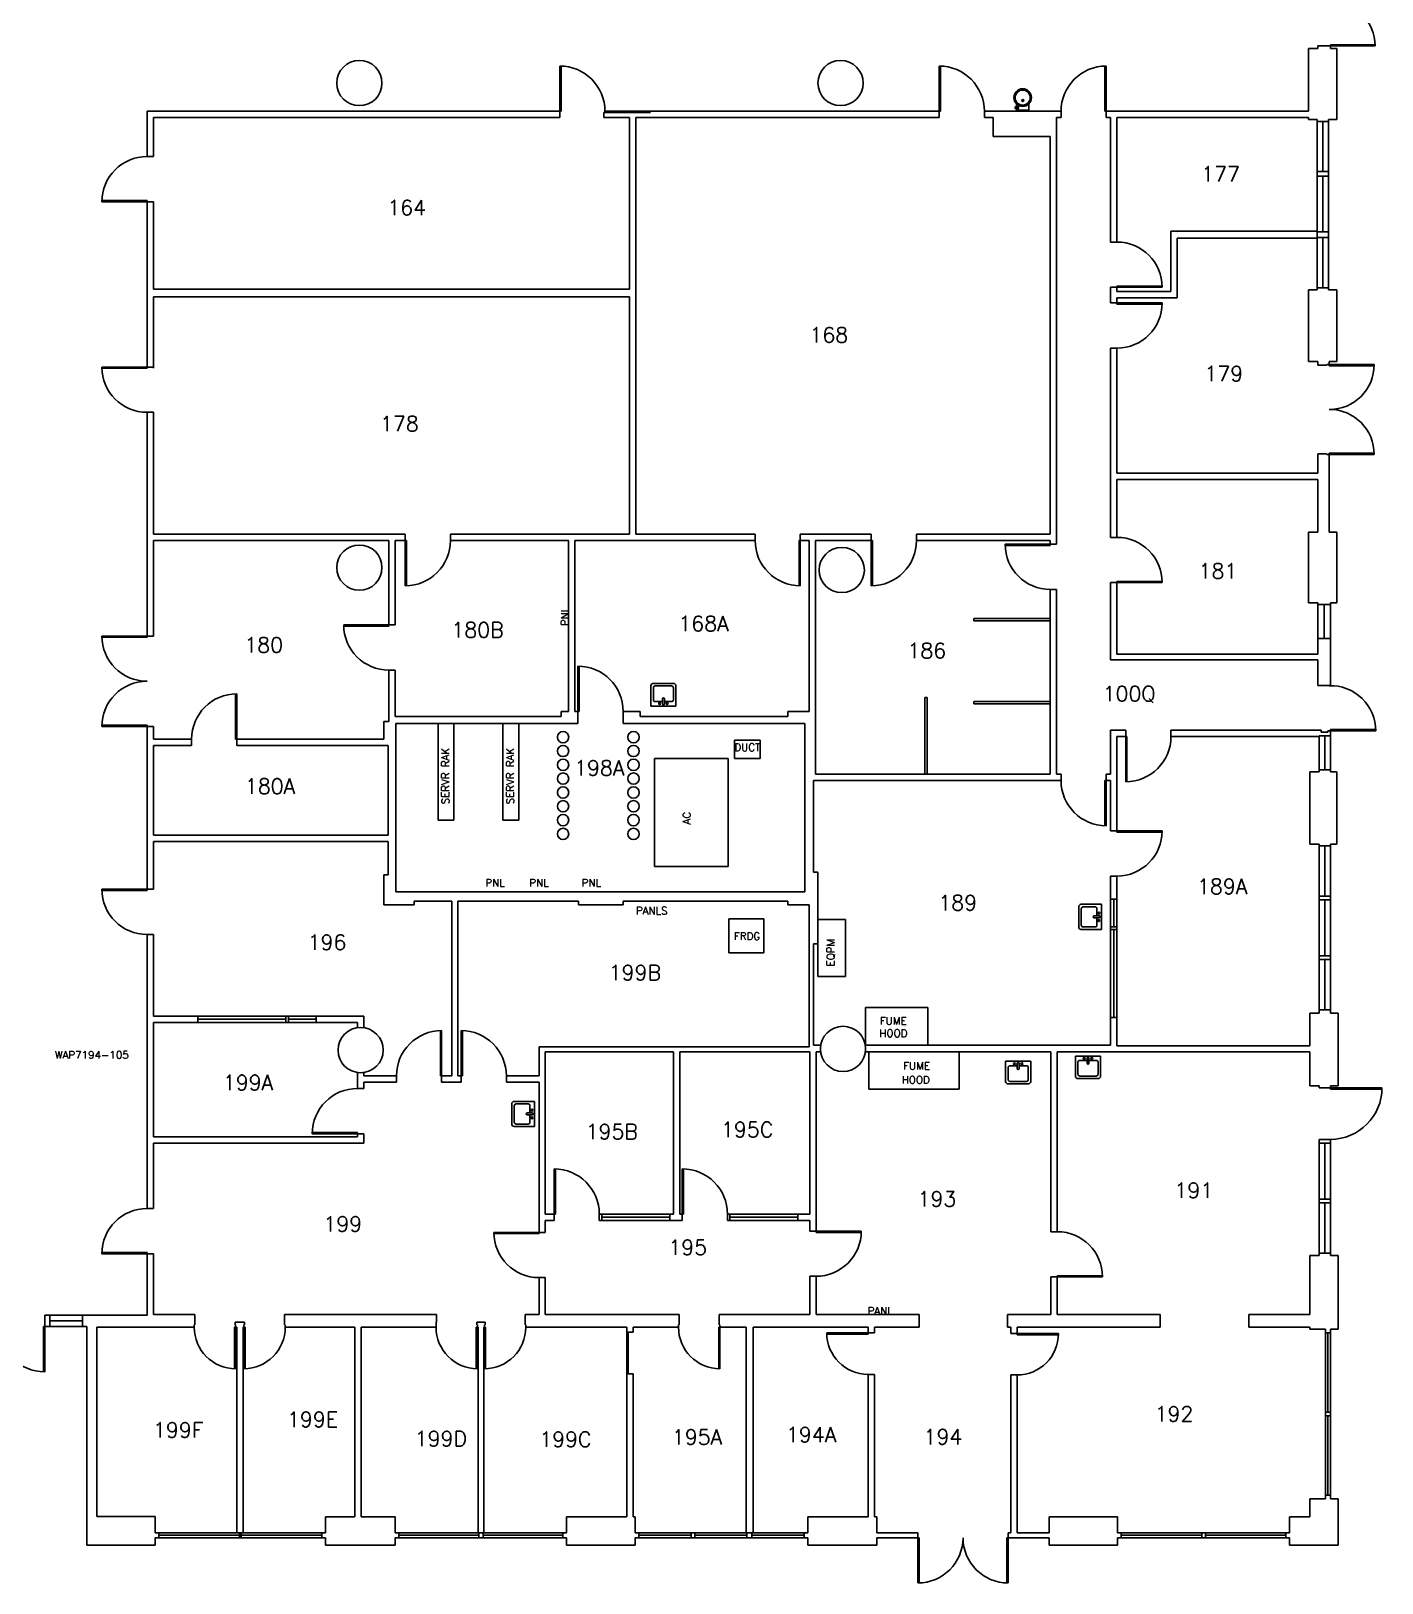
# Model space of a CAD drawing. Header units: inches. Extents: x -10292 to -5324, y 13582 to 17307.
# Drawn here: x -7176 to -6101, y 14631 to 15866 of the extents above; entities that cross this region are included whole.
import ezdxf
from ezdxf.enums import TextEntityAlignment as Align

# ---------------------------------------------------------------- set-up
doc = ezdxf.new("R2010")
doc.units = ezdxf.units.IN
doc.header["$MEASUREMENT"] = 0
doc.layers.get('0').update_dxf_attribs({"plot": 0})
for name, color, linetype in [('A-AREA-IDEN', 7, 'Continuous'), ('A-COLS', 1, 'Continuous'), ('A-DOOR', 3, 'Continuous'), ('A-EQPM', 9, 'Continuous'), ('A-FLOR-PFIX', 9, 'Continuous'), ('A-GLAZ', 5, 'Continuous'), ('A-WALL-FULL', 7, 'Continuous'), ('A-WALL-PRTN', 9, 'Continuous'), ('T-WIFI-WAPS', 8, 'Continuous')]:
    doc.layers.add(name, color=color, linetype=linetype)
doc.layers.get('0').off()
doc.styles.add('SM_BLK_TEXT', font='TC-SIMP.SHX')
doc.styles.get("Standard").update_dxf_attribs({"font": 'romans.shx', "height": 12})

# ---------------------------------------------------------------- blocks, each defined once
blk = doc.blocks.new('SINKSQUARE')
at = {"layer": 'A-FLOR-PFIX'}
for p, q in [((-10, 0), (10, 0)), ((-0.8, -1.8), (-0.8, -5.8)), ((0.7, -1.8), (0.7, -5.8))]:
    blk.add_line(p, q, dxfattribs=at)
for points in [[(10, 0), (10, -16, -0.414214), (8, -18), (-8, -18, -0.414214), (-10, -16), (-10, 0)], [(0.7, -3.5), (6.5, -3.5, -0.414214), (8, -5), (8, -14.5, -0.414214), (6.5, -16), (-6.5, -16, -0.414214), (-8, -14.5), (-8, -5, -0.414214), (-6.5, -3.5), (-0.8, -3.5)]]:
    blk.add_lwpolyline(points, format="xyb", dxfattribs=at)
for centre in [(-3, -2), (3, -2)]:
    blk.add_circle(centre, 0.75, dxfattribs=at)
for centre, start, end in [((0, -1.8), 0, 180), ((0, -5.8), 180, 0)]:
    blk.add_arc(centre, 0.75, start, end, dxfattribs=at)
for tag, p in [('INFO_BLOCK_ID', (0, 0)), ('SM_DESCRIPTION', (0, -18)), ('ROOM_NUMBER', (0, -9)), ('HEIGHT', (0, -27)), ('COMMENT', (0, -36))]:
    blk.add_attdef(tag, text='', height=6).set_placement(p, align=Align.CENTER)
blk = doc.blocks.new('WATERFOUNTAIN')
at = {"layer": 'A-FLOR-PFIX'}
for p, q in [((-5, 5), (-5, 2.5)), ((-5, 1.3), (-5, 0)), ((5, 0), (-5, 0)), ((0.8, 7.6), (-0.7, 7.6)), ((0.1, 6.9), (0.1, 8.4)), ((5, 5), (5, 0))]:
    blk.add_line(p, q, dxfattribs=at)
blk.add_lwpolyline([(-6.1, 2.5), (-6.1, 1.3), (-3.3, 1.3), (-3.3, 2.5)], close=True, dxfattribs=at)
for centre, radius in [((0, 9.9), 7), ((0, 9.9), 6), ((-5.6, 1.9), 0.344), ((0.1, 7.6), 0.75)]:
    blk.add_circle(centre, radius, dxfattribs=at)
at = {"style": 'SM_BLK_TEXT'}
for tag, p in [('INFO_BLOCK_ID', (0, 0)), ('SM_DESCRIPTION', (0, -18)), ('ROOM_NUMBER', (0, -9)), ('HEIGHT', (0, -27)), ('COMMENT', (0, -36))]:
    blk.add_attdef(tag, text='', height=6, dxfattribs=at).set_placement(p, align=Align.CENTER)

msp = doc.modelspace()

# ---------------------------------------------------------------- linework, layer by layer
at = {"layer": 'A-COLS'}
for centre in [(-6914.8, 15824.3), (-6531.8, 15824.3), (-6914.8, 15438.7), (-6530.8, 15436.8), (-6913.8, 15054.8), (-6529.8, 15055.8)]:
    msp.add_circle(centre, 18, dxfattribs=at)
at = {"layer": 'A-DOOR'}
for p, q in [((-6141.8, 15853.8), (-6141.8, 15854.8)), ((-6141.8, 15854.8), (-6106.3, 15854.8)), ((-6141.8, 15853.8), (-6106.3, 15853.8)), ((-6755.3, 15801.8), (-6755.3, 15837.8)), ((-6754.3, 15801.8), (-6754.3, 15837.8)), ((-6453.3, 15801.8), (-6453.3, 15837.8)), ((-6452.3, 15801.8), (-6452.3, 15837.8)), ((-6321.3, 15801.8), (-6321.3, 15837.8)), ((-6320.3, 15801.8), (-6320.3, 15837.8)), ((-6755.3, 15801.8), (-6754.3, 15801.8)), ((-6683.3, 15801.8), (-6719.3, 15801.8)), ((-6719.3, 15801.8), (-6719.3, 15800.8)), ((-6683.3, 15800.8), (-6719.3, 15800.8)), ((-6683.3, 15801.8), (-6683.3, 15800.8)), ((-6453.3, 15801.8), (-6452.3, 15801.8)), ((-6320.3, 15801.8), (-6321.3, 15801.8)), ((-7083.8, 15730.8), (-7119.8, 15730.8)), ((-7083.8, 15729.8), (-7119.8, 15729.8)), ((-7083.8, 15729.8), (-7083.8, 15730.8)), ((-6311.8, 15661.8), (-6311.8, 15662.8)), ((-6311.8, 15662.8), (-6275.8, 15662.8)), ((-6311.8, 15661.8), (-6275.8, 15661.8)), ((-6311.8, 15649.3), (-6275.8, 15649.3)), ((-6311.8, 15649.3), (-6311.8, 15648.3)), ((-6311.8, 15648.3), (-6275.8, 15648.3)), ((-7083.8, 15598.3), (-7119.8, 15598.3)), ((-7083.8, 15597.3), (-7119.8, 15597.3)), ((-7083.8, 15598.3), (-7083.8, 15597.3)), ((-6142.8, 15600.3), (-6107.1, 15600.3)), ((-6142.8, 15600.3), (-6142.8, 15599.3)), ((-6142.8, 15599.3), (-6107.1, 15599.3)), ((-6142.8, 15528.8), (-6142.8, 15529.8)), ((-6142.8, 15529.8), (-6107.1, 15529.8)), ((-6142.8, 15528.8), (-6107.1, 15528.8)), ((-6878.3, 15460.3), (-6878.3, 15424.3)), ((-6878.3, 15460.3), (-6877.3, 15460.3)), ((-6877.3, 15460.3), (-6877.3, 15424.3)), ((-6563.8, 15460.3), (-6564.8, 15460.3)), ((-6564.8, 15460.3), (-6564.8, 15424.3)), ((-6563.8, 15460.3), (-6563.8, 15424.3)), ((-6507.3, 15460.3), (-6507.3, 15424.3)), ((-6507.3, 15460.3), (-6506.3, 15460.3)), ((-6506.3, 15460.3), (-6506.3, 15424.3)), ((-6364.8, 15457.3), (-6400.8, 15457.3)), ((-6364.8, 15456.3), (-6400.8, 15456.3)), ((-6364.8, 15457.3), (-6364.8, 15456.3)), ((-6311.8, 15426.8), (-6311.8, 15427.8)), ((-6311.8, 15427.8), (-6275.8, 15427.8)), ((-6311.8, 15426.8), (-6275.8, 15426.8)), ((-6891.3, 15393.2), (-6927.3, 15393.2)), ((-6891.3, 15392.2), (-6927.3, 15392.2)), ((-6891.3, 15393.2), (-6891.3, 15392.2)), ((-7083.8, 15384.3), (-7119.8, 15384.3)), ((-7083.8, 15383.3), (-7119.8, 15383.3)), ((-7083.8, 15384.3), (-7083.8, 15383.3)), ((-6740.8, 15324.3), (-6740.8, 15360.3)), ((-6739.8, 15324.3), (-6739.8, 15360.3)), ((-7013.3, 15302.3), (-7013.3, 15338.3)), ((-7012.3, 15302.3), (-7012.3, 15338.3)), ((-7083.8, 15313.3), (-7119.8, 15313.3)), ((-7083.8, 15312.3), (-7119.8, 15312.3)), ((-7083.8, 15312.3), (-7083.8, 15313.3)), ((-6740.8, 15324.3), (-6739.8, 15324.3)), ((-7012.3, 15302.3), (-7013.3, 15302.3)), ((-6304.8, 15304.3), (-6304.8, 15268.3)), ((-6304.8, 15304.3), (-6303.8, 15304.3)), ((-6303.8, 15304.3), (-6303.8, 15268.3)), ((-6141.8, 15308.8), (-6141.8, 15309.8)), ((-6141.8, 15309.8), (-6105.8, 15309.8)), ((-6141.8, 15308.8), (-6105.8, 15308.8)), ((-6320.3, 15269.3), (-6321.3, 15269.3)), ((-6321.3, 15269.3), (-6321.3, 15233.3)), ((-6320.3, 15269.3), (-6320.3, 15233.3)), ((-6311.8, 15229.3), (-6275.8, 15229.3)), ((-6311.8, 15229.3), (-6311.8, 15228.3)), ((-6311.8, 15228.3), (-6275.8, 15228.3)), ((-7083.8, 15182.8), (-7119.8, 15182.8)), ((-7083.8, 15181.8), (-7119.8, 15181.8)), ((-7083.8, 15182.8), (-7083.8, 15181.8)), ((-6850.3, 15034.3), (-6850.3, 15070.3)), ((-6849.3, 15034.3), (-6849.3, 15070.3)), ((-6833.8, 15034.3), (-6833.8, 15070.3)), ((-6832.8, 15034.3), (-6832.8, 15070.3)), ((-6849.3, 15034.3), (-6850.3, 15034.3)), ((-6833.8, 15034.3), (-6832.8, 15034.3)), ((-6141.8, 15024.8), (-6100.8, 15024.8)), ((-6141.8, 15024.8), (-6141.8, 15023.8)), ((-6141.8, 15023.8), (-6100.8, 15023.8)), ((-6916.3, 14989.3), (-6952.3, 14989.3)), ((-6916.3, 14988.3), (-6952.3, 14988.3)), ((-6916.3, 14988.3), (-6916.3, 14989.3)), ((-6759.8, 14924.3), (-6759.8, 14960.3)), ((-6758.8, 14924.3), (-6758.8, 14960.3)), ((-6657.8, 14924.3), (-6657.8, 14960.3)), ((-6656.8, 14924.3), (-6656.8, 14960.3)), ((-6759.8, 14924.3), (-6758.8, 14924.3)), ((-6657.8, 14924.3), (-6656.8, 14924.3)), ((-6771.8, 14909.8), (-6807.8, 14909.8)), ((-6771.8, 14908.8), (-6807.8, 14908.8)), ((-6771.8, 14909.8), (-6771.8, 14908.8)), ((-6551.3, 14910.8), (-6515.3, 14910.8)), ((-6551.3, 14910.8), (-6551.3, 14909.8)), ((-6551.3, 14909.8), (-6515.3, 14909.8)), ((-7083.8, 14893.8), (-7119.8, 14893.8)), ((-7083.8, 14892.8), (-7119.8, 14892.8)), ((-7083.8, 14892.8), (-7083.8, 14893.8)), ((-6359.3, 14874.3), (-6359.3, 14875.3)), ((-6359.3, 14875.3), (-6323.3, 14875.3)), ((-6359.3, 14874.3), (-6323.3, 14874.3)), ((-7165.3, 14834.8), (-7166.3, 14834.8)), ((-7166.3, 14834.8), (-7166.3, 14798.8)), ((-7165.3, 14834.8), (-7165.3, 14798.8)), ((-7013.3, 14834.3), (-7014.3, 14834.3)), ((-7014.3, 14834.3), (-7014.3, 14801.3)), ((-7013.3, 14834.3), (-7013.3, 14801.3)), ((-7006.8, 14834.3), (-7006.8, 14801.3)), ((-7006.8, 14834.3), (-7005.8, 14834.3)), ((-7005.8, 14834.3), (-7005.8, 14801.3)), ((-6820.8, 14834.3), (-6821.8, 14834.3)), ((-6821.8, 14834.3), (-6821.8, 14801.3)), ((-6820.8, 14834.3), (-6820.8, 14801.3)), ((-6815.3, 14834.3), (-6815.3, 14801.3)), ((-6815.3, 14834.3), (-6814.3, 14834.3)), ((-6814.3, 14834.3), (-6814.3, 14801.3)), ((-6627.8, 14834.3), (-6628.8, 14834.3)), ((-6628.8, 14834.3), (-6628.8, 14801.3)), ((-6627.8, 14834.3), (-6627.8, 14801.3)), ((-6701.8, 14830.3), (-6701.8, 14797.3)), ((-6701.8, 14830.3), (-6700.8, 14830.3)), ((-6700.8, 14830.3), (-6700.8, 14797.3)), ((-6509.8, 14829.8), (-6542.8, 14829.8)), ((-6509.8, 14828.8), (-6542.8, 14828.8)), ((-6509.8, 14829.8), (-6509.8, 14828.8)), ((-6391.3, 14829.3), (-6358.3, 14829.3)), ((-6391.3, 14829.3), (-6391.3, 14828.3)), ((-6391.3, 14828.3), (-6358.3, 14828.3)), ((-6470.3, 14666.8), (-6470.3, 14630.8)), ((-6470.3, 14666.8), (-6469.3, 14666.8)), ((-6469.3, 14666.8), (-6469.3, 14630.8)), ((-6398.3, 14666.8), (-6399.3, 14666.8)), ((-6399.3, 14666.8), (-6399.3, 14630.8)), ((-6398.3, 14666.8), (-6398.3, 14630.8))]:
    msp.add_line(p, q, dxfattribs=at)
for centre, radius, start, end in [((-6141.8, 15853.8), 35.5, 0, 90), ((-6755.3, 15801.8), 36, 0, 90), ((-6453.3, 15801.8), 36, 0, 90), ((-6320.3, 15801.8), 36, 90, 180), ((-7083.8, 15729.8), 36, 90, 180), ((-6311.8, 15661.8), 36, 0, 90), ((-6311.8, 15649.3), 36, 270, 0), ((-7083.8, 15598.3), 36, 180, 270), ((-6142.8, 15600.3), 35.8, 270, 0), ((-6142.8, 15528.8), 35.8, 0, 90), ((-6311.8, 15426.8), 36, 0, 90), ((-6878.3, 15460.3), 36, 270, 0), ((-6563.8, 15460.3), 36, 180, 270), ((-6507.3, 15460.3), 36, 270, 0), ((-6364.8, 15457.3), 36, 180, 270), ((-6891.3, 15393.2), 36, 180, 270), ((-7083.8, 15384.3), 36, 180, 270), ((-6740.8, 15324.3), 36, 0, 90), ((-7083.8, 15312.3), 36, 90, 180), ((-7012.3, 15302.3), 36, 90, 180), ((-6141.8, 15308.8), 36, 0, 91.5918), ((-6304.8, 15304.3), 36, 270, 0), ((-6320.3, 15269.3), 36, 180, 270), ((-6311.8, 15229.3), 36, 270, 0), ((-7083.8, 15182.8), 36, 180, 270), ((-6849.3, 15034.3), 36, 90, 180), ((-6833.8, 15034.3), 36, 0, 90), ((-6916.3, 14988.3), 36, 90, 180), ((-6141.8, 15024.8), 41, 270, 0), ((-6759.8, 14924.3), 36, 0, 90), ((-6657.8, 14924.3), 36, 0, 90), ((-7083.8, 14892.8), 36, 90, 180), ((-6771.8, 14909.8), 36, 180, 270), ((-6551.3, 14910.8), 36, 270, 0), ((-6359.3, 14874.3), 36, 0, 90), ((-7165.3, 14834.8), 36, 180, 270), ((-7013.3, 14834.3), 33, 180, 270), ((-7006.8, 14834.3), 33, 270, 0), ((-6820.8, 14834.3), 33, 180, 270), ((-6815.3, 14834.3), 33, 270, 0), ((-6627.8, 14834.3), 33, 180, 270), ((-6509.8, 14829.8), 33, 180, 270), ((-6391.3, 14829.3), 33, 270, 0), ((-6470.3, 14666.8), 36, 270, 0), ((-6398.3, 14666.8), 36, 180, 270)]:
    msp.add_arc(centre, radius, start, end, dxfattribs=at)
at = {"layer": 'A-EQPM'}
for p, q in [((-6852, 15314.8), (-6852, 15237.8)), ((-6839.5, 15314.8), (-6839.5, 15237.8)), ((-6800.5, 15314.8), (-6800.5, 15237.8)), ((-6788, 15314.8), (-6788, 15237.8)), ((-6595.8, 15301.3), (-6616.3, 15301.3)), ((-6616.3, 15301.3), (-6616.3, 15286.8)), ((-6595.8, 15301.3), (-6595.8, 15286.8)), ((-6679.8, 15286.8), (-6679.8, 15200.8)), ((-6621.3, 15286.8), (-6679.8, 15286.8)), ((-6621.3, 15286.8), (-6621.3, 15200.8)), ((-6595.8, 15286.8), (-6616.3, 15286.8)), ((-6852, 15237.8), (-6839.5, 15237.8)), ((-6800.5, 15237.8), (-6788, 15237.8)), ((-6621.3, 15200.8), (-6679.8, 15200.8)), ((-6620.8, 15159.3), (-6620.8, 15132.3)), ((-6620.8, 15159.3), (-6592.8, 15159.3)), ((-6592.8, 15159.3), (-6592.8, 15132.3)), ((-6527.8, 15158.8), (-6549.8, 15158.8)), ((-6549.8, 15113.3), (-6549.8, 15158.8)), ((-6527.8, 15158.8), (-6527.8, 15113.3)), ((-6620.8, 15132.3), (-6592.8, 15132.3)), ((-6527.8, 15113.3), (-6549.8, 15113.3)), ((-6511.8, 15088.8), (-6511.8, 15058.8)), ((-6462.3, 15088.8), (-6511.8, 15088.8)), ((-6462.3, 15088.8), (-6462.3, 15058.8)), ((-6509.3, 15053.3), (-6509.3, 15023.8)), ((-6437.3, 15053.3), (-6437.3, 15023.8)), ((-6509.3, 15023.8), (-6437.3, 15023.8))]:
    msp.add_line(p, q, dxfattribs=at)
for centre in [(-6752.7, 15303.8), (-6696.6, 15303.8), (-6752.7, 15292.8), (-6696.6, 15292.8), (-6752.7, 15281.8), (-6752.7, 15270.8), (-6696.6, 15281.8), (-6696.6, 15270.8), (-6752.7, 15259.8), (-6696.6, 15259.8), (-6752.7, 15248.8), (-6696.6, 15248.8), (-6752.7, 15237.8), (-6696.6, 15237.8), (-6752.7, 15226.8), (-6696.6, 15226.8)]:
    msp.add_circle(centre, 4.5, dxfattribs=at)
at = {"layer": 'A-GLAZ'}
for p, q in [((-6152.3, 15753.8), (-6152.3, 15793.8)), ((-6147.8, 15753.8), (-6147.8, 15793.8)), ((-6143.3, 15753.8), (-6143.3, 15793.8)), ((-6152.3, 15705.8), (-6152.3, 15750.3)), ((-6147.8, 15705.8), (-6147.8, 15750.3)), ((-6143.3, 15705.8), (-6143.3, 15750.3)), ((-6152.3, 15661.3), (-6152.3, 15701.3)), ((-6147.8, 15661.3), (-6147.8, 15701.3)), ((-6143.3, 15661.3), (-6143.3, 15701.3)), ((-6151.8, 15409.3), (-6151.8, 15382.3)), ((-6146.8, 15409.3), (-6146.8, 15382.3)), ((-6141.8, 15409.3), (-6141.8, 15382.3)), ((-6150.8, 15304.8), (-6150.8, 15277.8)), ((-6146.3, 15304.8), (-6146.3, 15277.8)), ((-6141.8, 15304.8), (-6141.8, 15277.8)), ((-6150.9, 15217.3), (-6150.9, 15177.3)), ((-6146.4, 15217.3), (-6146.4, 15177.3)), ((-6141.9, 15217.3), (-6141.9, 15177.3)), ((-6316.8, 15174.8), (-6316.8, 15152.8)), ((-6314.3, 15174.8), (-6314.3, 15152.8)), ((-6311.8, 15174.8), (-6311.8, 15152.8)), ((-6150.9, 15174.3), (-6150.9, 15129.8)), ((-6146.4, 15174.3), (-6146.4, 15129.8)), ((-6141.9, 15174.3), (-6141.9, 15129.8)), ((-6316.8, 15150.8), (-6316.8, 15080.8)), ((-6314.3, 15150.8), (-6314.3, 15080.8)), ((-6311.8, 15150.8), (-6311.8, 15080.8)), ((-6150.9, 15126.8), (-6150.9, 15086.8)), ((-6146.4, 15126.8), (-6146.4, 15086.8)), ((-6141.9, 15126.8), (-6141.9, 15086.8)), ((-7043.3, 15081.8), (-6973.3, 15081.8)), ((-7043.3, 15079.3), (-6973.3, 15079.3)), ((-6971.3, 15081.8), (-6949.3, 15081.8)), ((-6971.3, 15079.3), (-6949.3, 15079.3)), ((-7043.3, 15076.8), (-6973.3, 15076.8)), ((-6971.3, 15076.8), (-6949.3, 15076.8)), ((-6150.8, 14980.8), (-6150.8, 14936.3)), ((-6146.3, 14980.8), (-6146.3, 14936.3)), ((-6141.8, 14980.8), (-6141.8, 14936.3)), ((-6150.8, 14933.3), (-6150.8, 14893.3)), ((-6146.3, 14933.3), (-6146.3, 14893.3)), ((-6141.8, 14933.3), (-6141.8, 14893.3)), ((-6667.8, 14924.3), (-6721.8, 14924.3)), ((-6667.8, 14921.8), (-6721.8, 14921.8)), ((-6667.8, 14919.3), (-6721.8, 14919.3)), ((-6565.8, 14924.3), (-6619.8, 14924.3)), ((-6565.8, 14921.8), (-6619.8, 14921.8)), ((-6565.8, 14919.3), (-6619.8, 14919.3)), ((-7161.3, 14843.8), (-7135.3, 14843.8)), ((-7161.3, 14839.3), (-7135.3, 14839.3)), ((-7161.3, 14834.8), (-7135.3, 14834.8)), ((-6145.8, 14766.8), (-6145.8, 14829.8)), ((-6143.8, 14766.8), (-6143.8, 14829.8)), ((-6141.8, 14766.8), (-6141.8, 14829.8)), ((-6145.8, 14700.8), (-6145.8, 14763.8)), ((-6143.8, 14700.8), (-6143.8, 14763.8)), ((-6141.8, 14700.8), (-6141.8, 14763.8)), ((-7010.3, 14670.8), (-7074.3, 14670.8)), ((-6944.8, 14670.8), (-7008.8, 14670.8)), ((-6819.8, 14670.8), (-6883.3, 14670.8)), ((-6752.8, 14670.8), (-6816.3, 14670.8)), ((-6650.8, 14670.8), (-6692.3, 14670.8)), ((-6606.3, 14670.8), (-6647.8, 14670.8)), ((-6560.8, 14670.8), (-6602.3, 14670.8)), ((-6308.3, 14670.8), (-6244.3, 14670.8)), ((-6241.3, 14670.8), (-6177.3, 14670.8)), ((-7010.3, 14668.8), (-7074.3, 14668.8)), ((-7010.3, 14666.8), (-7074.3, 14666.8)), ((-6944.8, 14668.8), (-7008.8, 14668.8)), ((-6944.8, 14666.8), (-7008.8, 14666.8)), ((-6819.8, 14668.8), (-6883.3, 14668.8)), ((-6819.8, 14666.8), (-6883.3, 14666.8)), ((-6752.8, 14668.8), (-6816.3, 14668.8)), ((-6752.8, 14666.8), (-6816.3, 14666.8)), ((-6650.8, 14668.8), (-6692.3, 14668.8)), ((-6650.8, 14666.8), (-6692.3, 14666.8)), ((-6606.3, 14668.8), (-6647.8, 14668.8)), ((-6606.3, 14666.8), (-6647.8, 14666.8)), ((-6560.8, 14668.8), (-6602.3, 14668.8)), ((-6560.8, 14666.8), (-6602.3, 14666.8)), ((-6308.3, 14668.8), (-6244.3, 14668.8)), ((-6308.3, 14666.8), (-6244.3, 14666.8)), ((-6241.3, 14668.8), (-6177.3, 14668.8)), ((-6241.3, 14666.8), (-6177.3, 14666.8))]:
    msp.add_line(p, q, dxfattribs=at)
at = {"layer": 'A-WALL-FULL'}
for p, q in [((-6159.3, 15851.8), (-6159.3, 15801.8)), ((-6151.8, 15851.8), (-6159.3, 15851.8)), ((-6151.8, 15853.8), (-6151.8, 15851.8)), ((-6151.8, 15853.8), (-6141.8, 15853.8)), ((-6141.8, 15853.8), (-6141.8, 15851.8)), ((-6141.8, 15851.8), (-6136.8, 15851.8)), ((-6136.8, 15851.8), (-6136.8, 15795.3)), ((-7083.8, 15801.8), (-7083.8, 15765.8)), ((-6754.3, 15801.8), (-7083.8, 15801.8)), ((-7078.8, 15796.8), (-7078.8, 15765.8)), ((-6755.3, 15796.8), (-7078.8, 15796.8)), ((-6755.3, 15801.8), (-6755.3, 15796.8)), ((-6720.3, 15800.8), (-6720.3, 15796.8)), ((-6719.3, 15800.8), (-6720.3, 15800.8)), ((-6699.8, 15796.8), (-6720.3, 15796.8)), ((-6699.8, 15660.3), (-6699.8, 15796.8)), ((-6453.3, 15796.8), (-6694.8, 15796.8)), ((-6694.8, 15465.3), (-6694.8, 15796.8)), ((-6453.3, 15801.8), (-6684.3, 15801.8)), ((-6453.3, 15801.8), (-6453.3, 15796.8)), ((-6356.3, 15801.8), (-6417.3, 15801.8)), ((-6417.3, 15801.8), (-6417.3, 15796.8)), ((-6410.3, 15796.8), (-6417.3, 15796.8)), ((-6410.3, 15781.8), (-6410.3, 15796.8)), ((-6359.8, 15796.8), (-6356.3, 15796.8)), ((-6359.8, 15457.3), (-6359.8, 15796.8)), ((-6356.3, 15801.8), (-6356.3, 15796.8)), ((-6159.3, 15801.8), (-6320.3, 15801.8)), ((-6320.3, 15801.8), (-6320.3, 15796.8)), ((-6316.8, 15796.8), (-6320.3, 15796.8)), ((-6316.8, 15697.8), (-6316.8, 15796.8)), ((-6159.3, 15796.8), (-6311.8, 15796.8)), ((-6311.8, 15697.8), (-6311.8, 15796.8)), ((-6159.3, 15795.3), (-6159.3, 15796.8)), ((-6159.3, 15795.3), (-6152.3, 15795.3)), ((-6152.3, 15793.8), (-6152.3, 15795.3)), ((-6143.3, 15793.8), (-6143.3, 15795.3)), ((-6143.3, 15795.3), (-6136.8, 15795.3)), ((-6364.8, 15781.8), (-6410.3, 15781.8)), ((-6364.8, 15465.3), (-6364.8, 15781.8)), ((-6152.3, 15793.8), (-6143.3, 15793.8)), ((-7083.8, 15765.8), (-7078.8, 15765.8)), ((-6152.3, 15753.8), (-6143.3, 15753.8)), ((-6152.3, 15750.3), (-6152.3, 15753.8)), ((-6152.3, 15750.3), (-6143.3, 15750.3)), ((-6143.3, 15750.3), (-6143.3, 15753.8)), ((-7083.8, 15729.8), (-7083.8, 15597.3)), ((-7083.8, 15729.8), (-7078.8, 15729.8)), ((-7078.8, 15729.8), (-7078.8, 15660.3)), ((-6316.8, 15697.8), (-6311.8, 15697.8)), ((-6268.8, 15658.3), (-6268.8, 15706.3)), ((-6152.3, 15706.3), (-6268.8, 15706.3)), ((-6152.3, 15700.8), (-6263.8, 15700.8)), ((-6263.8, 15653.3), (-6263.8, 15700.8)), ((-6152.3, 15705.8), (-6143.3, 15705.8)), ((-6152.3, 15701.3), (-6152.3, 15705.8)), ((-6152.3, 15701.3), (-6143.3, 15701.3)), ((-6143.3, 15701.3), (-6143.3, 15705.8)), ((-6699.8, 15660.3), (-7078.8, 15660.3)), ((-6316.8, 15661.8), (-6311.8, 15661.8)), ((-6316.8, 15649.3), (-6316.8, 15661.8)), ((-6311.8, 15658.3), (-6311.8, 15661.8)), ((-6268.8, 15658.3), (-6311.8, 15658.3)), ((-6159.3, 15659.8), (-6159.3, 15602.8)), ((-6152.3, 15659.8), (-6159.3, 15659.8)), ((-6152.3, 15659.8), (-6152.3, 15661.3)), ((-6152.3, 15661.3), (-6143.3, 15661.3)), ((-6143.3, 15659.8), (-6143.3, 15661.3)), ((-6143.3, 15659.8), (-6136.8, 15659.8)), ((-6136.8, 15659.8), (-6136.8, 15602.8)), ((-6699.8, 15654.3), (-7078.8, 15654.3)), ((-7078.8, 15654.3), (-7078.8, 15597.3)), ((-6699.8, 15654.3), (-6699.8, 15465.3)), ((-6316.8, 15649.3), (-6311.8, 15649.3)), ((-6311.8, 15649.3), (-6311.8, 15653.3)), ((-6263.8, 15653.3), (-6311.8, 15653.3)), ((-6316.8, 15613.3), (-6311.8, 15613.3)), ((-6316.8, 15462.8), (-6316.8, 15613.3)), ((-6311.8, 15513.8), (-6311.8, 15613.3)), ((-7083.8, 15598.3), (-7078.8, 15598.3)), ((-6151.8, 15602.8), (-6159.3, 15602.8)), ((-6151.8, 15599.8), (-6151.8, 15602.8)), ((-6151.8, 15599.8), (-6144.8, 15599.8)), ((-6142.8, 15600.3), (-6144.8, 15600.3)), ((-6144.8, 15600.3), (-6144.8, 15599.8)), ((-6142.8, 15602.8), (-6136.8, 15602.8)), ((-6142.8, 15600.3), (-6142.8, 15602.8)), ((-7083.8, 15562.3), (-7083.8, 15384.3)), ((-7083.8, 15562.3), (-7078.8, 15562.3)), ((-7078.8, 15562.3), (-7078.8, 15465.3)), ((-6151.8, 15513.8), (-6151.8, 15529.3)), ((-6151.8, 15529.3), (-6144.8, 15529.3)), ((-6144.8, 15528.8), (-6144.8, 15529.3)), ((-6142.8, 15528.8), (-6144.8, 15528.8)), ((-6142.8, 15528.8), (-6142.8, 15466.8)), ((-6151.8, 15513.8), (-6311.8, 15513.8)), ((-6311.8, 15462.8), (-6311.8, 15508.8)), ((-6151.8, 15508.8), (-6311.8, 15508.8)), ((-6151.8, 15466.8), (-6151.8, 15508.8)), ((-6878.3, 15465.3), (-7078.8, 15465.3)), ((-6878.3, 15465.3), (-6878.3, 15460.3)), ((-6699.8, 15465.3), (-6842.3, 15465.3)), ((-6842.3, 15465.3), (-6842.3, 15460.3)), ((-6599.8, 15465.3), (-6694.8, 15465.3)), ((-6599.8, 15465.3), (-6599.8, 15460.3)), ((-6563.8, 15465.3), (-6563.8, 15460.3)), ((-6507.3, 15465.3), (-6563.8, 15465.3)), ((-6507.3, 15465.3), (-6507.3, 15460.3)), ((-6364.8, 15465.3), (-6471.3, 15465.3)), ((-6471.3, 15465.3), (-6471.3, 15460.3)), ((-6316.8, 15462.8), (-6311.8, 15462.8)), ((-6159.3, 15466.8), (-6151.8, 15466.8)), ((-6159.3, 15466.8), (-6159.3, 15410.8)), ((-6142.8, 15466.8), (-6136.8, 15466.8)), ((-6136.8, 15466.8), (-6136.8, 15410.8)), ((-6891.3, 15460.3), (-7078.8, 15460.3)), ((-7078.8, 15460.3), (-7078.8, 15384.3)), ((-6891.3, 15460.3), (-6891.3, 15393.2)), ((-6878.3, 15460.3), (-6886.3, 15460.3)), ((-6886.3, 15460.3), (-6886.3, 15393.2)), ((-6748.3, 15460.3), (-6842.3, 15460.3)), ((-6748.3, 15324.3), (-6748.3, 15460.3)), ((-6599.8, 15460.3), (-6743.3, 15460.3)), ((-6743.3, 15324.3), (-6743.3, 15460.3)), ((-6556.8, 15460.3), (-6563.8, 15460.3)), ((-6556.8, 15324.3), (-6556.8, 15460.3)), ((-6507.3, 15460.3), (-6551.8, 15460.3)), ((-6551.8, 15274.3), (-6551.8, 15460.3)), ((-6364.8, 15460.3), (-6471.3, 15460.3)), ((-6364.8, 15457.3), (-6364.8, 15460.3)), ((-6359.8, 15457.3), (-6364.8, 15457.3)), ((-6316.8, 15365.3), (-6316.8, 15426.8)), ((-6316.8, 15426.8), (-6311.8, 15426.8)), ((-6311.8, 15369.8), (-6311.8, 15426.8)), ((-6364.8, 15274.3), (-6364.8, 15421.3)), ((-6359.8, 15421.3), (-6364.8, 15421.3)), ((-6359.8, 15274.3), (-6359.8, 15421.3)), ((-6151.8, 15410.8), (-6159.3, 15410.8)), ((-6151.8, 15410.8), (-6151.8, 15409.3)), ((-6151.8, 15409.3), (-6141.8, 15409.3)), ((-6141.8, 15410.8), (-6141.8, 15409.3)), ((-6141.8, 15410.8), (-6136.8, 15410.8)), ((-6891.3, 15393.2), (-6886.3, 15393.2)), ((-7083.8, 15384.3), (-7078.8, 15384.3)), ((-6151.8, 15382.3), (-6151.8, 15369.8)), ((-6151.8, 15382.3), (-6141.8, 15382.3)), ((-6141.8, 15382.3), (-6141.8, 15344.8)), ((-6316.8, 15365.3), (-6151.8, 15365.3)), ((-6151.8, 15369.8), (-6311.8, 15369.8)), ((-6151.8, 15344.8), (-6151.8, 15365.3)), ((-6891.3, 15357.2), (-6891.3, 15316.2)), ((-6891.3, 15357.2), (-6886.3, 15357.2)), ((-6886.3, 15357.2), (-6886.3, 15320.3)), ((-6151.8, 15344.8), (-6141.8, 15344.8)), ((-7083.8, 15312.3), (-7083.8, 15182.8)), ((-7083.8, 15312.3), (-7078.8, 15312.3)), ((-7078.8, 15312.3), (-7078.8, 15302.3)), ((-6891.3, 15316.2), (-6895.3, 15316.2)), ((-6895.3, 15316.2), (-6895.3, 15302.3)), ((-6754.3, 15320.3), (-6886.3, 15320.3)), ((-6740.8, 15314.8), (-6885.8, 15314.8)), ((-6885.8, 15314.8), (-6885.8, 15180.8)), ((-6754.3, 15320.3), (-6754.3, 15324.3)), ((-6754.3, 15324.3), (-6748.3, 15324.3)), ((-6740.8, 15324.3), (-6743.3, 15324.3)), ((-6740.8, 15324.3), (-6740.8, 15314.8)), ((-6691.3, 15324.3), (-6704.8, 15324.3)), ((-6704.8, 15324.3), (-6704.8, 15314.8)), ((-6560.3, 15314.8), (-6704.8, 15314.8)), ((-6691.3, 15320.3), (-6691.3, 15324.3)), ((-6691.3, 15320.3), (-6573.8, 15320.3)), ((-6573.8, 15320.3), (-6573.8, 15324.3)), ((-6573.8, 15324.3), (-6556.8, 15324.3)), ((-6560.3, 15314.8), (-6560.3, 15180.8)), ((-7048.3, 15302.3), (-7078.8, 15302.3)), ((-7048.3, 15302.3), (-7048.3, 15297.3)), ((-6895.3, 15302.3), (-7012.3, 15302.3)), ((-7012.3, 15302.3), (-7012.3, 15297.3)), ((-6316.8, 15309.3), (-6316.8, 15274.3)), ((-6316.8, 15309.3), (-6304.8, 15309.3)), ((-6311.8, 15304.3), (-6304.8, 15304.3)), ((-6311.8, 15304.3), (-6311.8, 15229.3)), ((-6304.8, 15309.3), (-6304.8, 15304.3)), ((-6268.8, 15309.3), (-6149.3, 15309.3)), ((-6268.8, 15309.3), (-6268.8, 15304.3)), ((-6268.8, 15304.3), (-6150.8, 15304.3)), ((-6150.8, 15304.8), (-6141.8, 15304.8)), ((-6149.3, 15307.8), (-6149.3, 15309.3)), ((-6149.3, 15307.8), (-6143.8, 15307.8)), ((-6143.8, 15307.8), (-6143.8, 15308.8)), ((-6143.8, 15308.8), (-6141.8, 15308.8)), ((-6141.8, 15304.8), (-6141.8, 15308.8)), ((-7048.3, 15297.3), (-7078.8, 15297.3)), ((-7078.8, 15297.3), (-7078.8, 15225.8)), ((-6891.8, 15297.3), (-7012.3, 15297.3)), ((-6891.8, 15225.8), (-6891.8, 15297.3)), ((-6158.3, 15276.3), (-6158.3, 15218.8)), ((-6158.3, 15276.3), (-6150.8, 15276.3)), ((-6150.8, 15277.8), (-6150.8, 15276.3)), ((-6150.8, 15277.8), (-6141.8, 15277.8)), ((-6141.8, 15277.8), (-6141.8, 15276.3)), ((-6141.8, 15276.3), (-6136.8, 15276.3)), ((-6136.8, 15276.3), (-6136.8, 15218.8)), ((-6356.3, 15269.3), (-6553.3, 15269.3)), ((-6553.3, 15269.3), (-6553.3, 15196.3)), ((-6551.8, 15274.3), (-6364.8, 15274.3)), ((-6356.3, 15274.3), (-6359.8, 15274.3)), ((-6356.3, 15274.3), (-6356.3, 15269.3)), ((-6316.8, 15274.3), (-6320.3, 15274.3)), ((-6320.3, 15274.3), (-6320.3, 15269.3)), ((-6316.8, 15269.3), (-6320.3, 15269.3)), ((-6316.8, 15269.3), (-6316.8, 15229.3)), ((-7078.8, 15225.8), (-6891.8, 15225.8)), ((-6311.8, 15229.3), (-6316.8, 15229.3)), ((-7078.8, 15220.8), (-7078.8, 15182.8)), ((-7078.8, 15220.8), (-6891.8, 15220.8)), ((-6891.8, 15194.3), (-6891.8, 15220.8)), ((-6158.3, 15218.8), (-6150.9, 15218.8)), ((-6150.9, 15218.8), (-6150.9, 15217.3)), ((-6150.9, 15217.3), (-6141.9, 15217.3)), ((-6141.9, 15218.8), (-6141.9, 15217.3)), ((-6141.9, 15218.8), (-6136.8, 15218.8)), ((-6895.3, 15170.3), (-6895.3, 15194.3)), ((-6895.3, 15194.3), (-6891.8, 15194.3)), ((-6549.8, 15196.3), (-6553.3, 15196.3)), ((-6549.8, 15196.3), (-6549.8, 15139.3)), ((-6311.8, 15193.3), (-6316.8, 15193.3)), ((-6316.8, 15193.3), (-6316.8, 15174.8)), ((-6311.8, 15193.3), (-6311.8, 15174.8)), ((-7083.8, 15182.8), (-7078.8, 15182.8)), ((-6560.3, 15180.8), (-6885.8, 15180.8)), ((-6150.9, 15177.3), (-6141.9, 15177.3)), ((-6150.9, 15177.3), (-6150.9, 15174.3)), ((-6141.9, 15177.3), (-6141.9, 15174.3)), ((-6871.3, 15170.3), (-6895.3, 15170.3)), ((-6841.3, 15173.3), (-6871.3, 15173.3)), ((-6871.3, 15170.3), (-6871.3, 15173.3)), ((-6841.3, 15173.3), (-6841.3, 15034.3)), ((-6836.3, 15173.3), (-6836.3, 15034.3)), ((-6836.3, 15173.3), (-6740.3, 15173.3)), ((-6740.3, 15173.3), (-6740.3, 15170.3)), ((-6704.8, 15170.3), (-6740.3, 15170.3)), ((-6704.8, 15173.3), (-6704.8, 15170.3)), ((-6704.8, 15173.3), (-6573.8, 15173.3)), ((-6573.8, 15173.3), (-6573.8, 15170.3)), ((-6556.8, 15170.3), (-6573.8, 15170.3)), ((-6556.8, 15170.3), (-6556.8, 15057.3)), ((-6311.8, 15174.8), (-6316.8, 15174.8)), ((-6150.9, 15174.3), (-6141.9, 15174.3)), ((-6311.8, 15152.8), (-6316.8, 15152.8)), ((-6316.8, 15152.8), (-6316.8, 15150.8)), ((-6311.8, 15152.8), (-6311.8, 15150.8)), ((-7083.8, 15146.8), (-7083.8, 14928.8)), ((-7083.8, 15146.8), (-7078.8, 15146.8)), ((-7078.8, 15146.8), (-7078.8, 15081.8)), ((-6311.8, 15150.8), (-6316.8, 15150.8)), ((-6549.8, 15139.3), (-6553.3, 15139.3)), ((-6553.3, 15139.3), (-6553.3, 15058.8)), ((-6150.9, 15129.8), (-6141.9, 15129.8)), ((-6150.9, 15129.8), (-6150.9, 15126.8)), ((-6141.9, 15129.8), (-6141.9, 15126.8)), ((-6150.9, 15126.8), (-6141.9, 15126.8)), ((-7078.8, 15081.8), (-7043.3, 15081.8)), ((-7043.3, 15076.8), (-7043.3, 15081.8)), ((-6973.3, 15081.8), (-6971.3, 15081.8)), ((-6973.3, 15076.8), (-6973.3, 15081.8)), ((-6971.3, 15076.8), (-6971.3, 15081.8)), ((-6949.3, 15081.8), (-6911.3, 15081.8)), ((-6949.3, 15076.8), (-6949.3, 15081.8)), ((-6911.3, 15081.8), (-6911.3, 15073.1)), ((-6316.8, 15080.8), (-6316.8, 15058.8)), ((-6311.8, 15080.8), (-6316.8, 15080.8)), ((-6311.8, 15080.8), (-6311.8, 15058.3)), ((-6158.3, 15084.3), (-6158.3, 15058.3)), ((-6150.9, 15084.3), (-6158.3, 15084.3)), ((-6150.9, 15086.8), (-6150.9, 15084.3)), ((-6150.9, 15086.8), (-6141.9, 15086.8)), ((-6141.9, 15086.8), (-6141.9, 15084.3)), ((-6135.8, 15084.3), (-6141.9, 15084.3)), ((-6135.8, 15084.3), (-6135.8, 15026.3)), ((-7078.8, 15076.8), (-7078.8, 14985.8)), ((-7078.8, 15076.8), (-7043.3, 15076.8)), ((-6973.3, 15076.8), (-6971.3, 15076.8)), ((-6949.3, 15076.8), (-6916.3, 15076.8)), ((-6916.3, 15073.1), (-6916.3, 15076.8)), ((-6771.8, 15057.3), (-6556.8, 15057.3)), ((-6771.8, 15057.3), (-6771.8, 15034.3)), ((-6766.8, 15053.3), (-6766.8, 14924.3)), ((-6664.8, 15053.3), (-6766.8, 15053.3)), ((-6664.8, 15053.3), (-6664.8, 14924.3)), ((-6659.8, 15053.3), (-6659.8, 14924.3)), ((-6659.8, 15053.3), (-6556.3, 15053.3)), ((-6556.3, 14924.3), (-6556.3, 15053.3)), ((-6548.1, 15058.8), (-6553.3, 15058.8)), ((-6551.3, 15053.3), (-6551.3, 14910.8)), ((-6551.3, 15053.3), (-6548.1, 15053.3)), ((-6316.8, 15058.8), (-6511.6, 15058.8)), ((-6511.5, 15053.3), (-6364.3, 15053.3)), ((-6364.3, 15053.3), (-6364.3, 14910.3)), ((-6359.3, 15053.3), (-6359.3, 14910.3)), ((-6359.3, 15053.3), (-6158.3, 15053.3)), ((-6311.8, 15058.3), (-6158.3, 15058.3)), ((-6158.3, 15053.3), (-6158.3, 15026.3)), ((-6916.3, 15024.3), (-6916.3, 15036.5)), ((-6911.3, 15036.5), (-6911.3, 15034.3)), ((-6885.3, 15034.3), (-6911.3, 15034.3)), ((-6911.3, 15024.3), (-6911.3, 15029.3)), ((-6885.3, 15029.3), (-6911.3, 15029.3)), ((-6885.3, 15029.3), (-6885.3, 15034.3)), ((-6849.3, 15029.3), (-6849.3, 15034.3)), ((-6841.3, 15034.3), (-6849.3, 15034.3)), ((-6833.8, 15029.3), (-6849.3, 15029.3)), ((-6833.8, 15034.3), (-6836.3, 15034.3)), ((-6833.8, 15029.3), (-6833.8, 15034.3)), ((-6771.8, 15034.3), (-6797.8, 15034.3)), ((-6797.8, 15029.3), (-6797.8, 15034.3)), ((-6771.8, 15029.3), (-6797.8, 15029.3)), ((-6771.8, 15029.3), (-6771.8, 14909.8)), ((-6911.3, 15024.3), (-6916.3, 15024.3)), ((-6556.3, 15022.2), (-6556.3, 15022.2)), ((-6158.3, 15026.3), (-6150.8, 15026.3)), ((-6150.8, 15026.3), (-6150.8, 15024.8)), ((-6150.8, 15024.8), (-6141.8, 15024.8)), ((-6141.8, 15026.3), (-6135.8, 15026.3)), ((-6141.8, 15024.8), (-6141.8, 15026.3)), ((-7078.8, 14985.8), (-6916.3, 14985.8)), ((-6911.3, 14980.8), (-7078.8, 14980.8)), ((-7078.8, 14928.8), (-7078.8, 14980.8)), ((-6916.3, 14985.8), (-6916.3, 14988.3)), ((-6911.3, 14988.3), (-6916.3, 14988.3)), ((-6911.3, 14980.8), (-6911.3, 14988.3)), ((-6150.8, 14983.8), (-6150.8, 14980.8)), ((-6150.8, 14983.8), (-6141.8, 14983.8)), ((-6150.8, 14980.8), (-6141.8, 14980.8)), ((-6141.8, 14980.8), (-6141.8, 14983.8)), ((-6150.8, 14936.3), (-6150.8, 14933.3)), ((-6150.8, 14936.3), (-6141.8, 14936.3)), ((-6150.8, 14933.3), (-6141.8, 14933.3)), ((-6141.8, 14933.3), (-6141.8, 14936.3)), ((-7083.8, 14928.8), (-7078.8, 14928.8)), ((-6759.8, 14924.3), (-6766.8, 14924.3)), ((-6759.8, 14919.3), (-6766.8, 14919.3)), ((-6766.8, 14919.3), (-6766.8, 14909.8)), ((-6759.8, 14919.3), (-6759.8, 14924.3)), ((-6723.8, 14919.3), (-6723.8, 14924.3)), ((-6721.8, 14924.3), (-6723.8, 14924.3)), ((-6721.8, 14919.3), (-6723.8, 14919.3)), ((-6721.8, 14919.3), (-6721.8, 14924.3)), ((-6667.8, 14919.3), (-6667.8, 14924.3)), ((-6664.8, 14924.3), (-6667.8, 14924.3)), ((-6657.8, 14919.3), (-6667.8, 14919.3)), ((-6657.8, 14924.3), (-6659.8, 14924.3)), ((-6657.8, 14919.3), (-6657.8, 14924.3)), ((-6621.8, 14919.3), (-6621.8, 14924.3)), ((-6619.8, 14924.3), (-6621.8, 14924.3)), ((-6619.8, 14919.3), (-6621.8, 14919.3)), ((-6619.8, 14919.3), (-6619.8, 14924.3)), ((-6556.3, 14924.3), (-6565.8, 14924.3)), ((-6565.8, 14919.3), (-6565.8, 14924.3)), ((-6556.3, 14919.3), (-6565.8, 14919.3)), ((-6556.3, 14919.3), (-6556.3, 14910.8)), ((-6771.8, 14909.8), (-6766.8, 14909.8)), ((-6556.3, 14910.8), (-6551.3, 14910.8)), ((-6364.3, 14910.3), (-6359.3, 14910.3)), ((-7083.8, 14892.8), (-7083.8, 14843.8)), ((-7083.8, 14892.8), (-7078.8, 14892.8)), ((-7078.8, 14892.8), (-7078.8, 14844.3)), ((-6150.8, 14893.3), (-6150.8, 14891.3)), ((-6150.8, 14893.3), (-6141.8, 14893.3)), ((-6141.8, 14893.3), (-6141.8, 14891.3)), ((-6158.3, 14891.3), (-6158.3, 14844.3)), ((-6158.3, 14891.3), (-6150.8, 14891.3)), ((-6141.8, 14891.3), (-6135.8, 14891.3)), ((-6135.8, 14891.3), (-6135.8, 14832.8)), ((-6771.8, 14873.8), (-6771.8, 14844.3)), ((-6771.8, 14873.8), (-6766.8, 14873.8)), ((-6766.8, 14873.8), (-6766.8, 14844.3)), ((-6556.3, 14874.8), (-6556.3, 14844.3)), ((-6556.3, 14874.8), (-6551.3, 14874.8)), ((-6551.3, 14874.8), (-6551.3, 14844.3)), ((-6364.3, 14874.3), (-6364.3, 14844.3)), ((-6364.3, 14874.3), (-6359.3, 14874.3)), ((-6359.3, 14874.3), (-6359.3, 14844.3)), ((-7165.3, 14834.8), (-7165.3, 14843.8)), ((-7165.3, 14843.8), (-7161.3, 14843.8)), ((-7161.3, 14834.8), (-7161.3, 14843.8)), ((-7135.3, 14843.8), (-7083.8, 14843.8)), ((-7135.3, 14834.8), (-7135.3, 14843.8)), ((-7045.8, 14844.3), (-7078.8, 14844.3)), ((-7045.8, 14844.3), (-7045.8, 14836.3)), ((-6853.3, 14844.3), (-6974.3, 14844.3)), ((-6974.3, 14844.3), (-6974.3, 14836.3)), ((-6853.3, 14844.3), (-6853.3, 14838.3)), ((-6771.8, 14844.3), (-6782.8, 14844.3)), ((-6782.8, 14844.3), (-6782.8, 14836.3)), ((-6660.3, 14844.3), (-6766.8, 14844.3)), ((-6660.3, 14844.3), (-6660.3, 14836.3)), ((-6556.3, 14844.3), (-6628.3, 14844.3)), ((-6628.3, 14844.3), (-6628.3, 14836.3)), ((-6551.3, 14844.3), (-6469.3, 14844.3)), ((-6469.3, 14844.3), (-6469.3, 14834.3)), ((-6398.8, 14844.3), (-6364.3, 14844.3)), ((-6398.8, 14844.3), (-6398.8, 14834.3)), ((-6359.3, 14844.3), (-6277.3, 14844.3)), ((-6277.3, 14844.3), (-6277.3, 14834.3)), ((-6206.8, 14844.3), (-6158.3, 14844.3)), ((-6206.8, 14844.3), (-6206.8, 14834.3)), ((-7165.3, 14834.8), (-7161.3, 14834.8)), ((-7135.3, 14834.8), (-7131.8, 14834.8)), ((-7131.8, 14834.8), (-7131.8, 14660.8)), ((-7046.3, 14834.3), (-7123.8, 14834.3)), ((-7123.8, 14834.3), (-7123.8, 14683.8)), ((-7046.3, 14836.3), (-7045.8, 14836.3)), ((-7046.3, 14834.3), (-7046.3, 14836.3)), ((-7006.3, 14838.3), (-7013.8, 14838.3)), ((-7013.8, 14836.3), (-7013.8, 14838.3)), ((-7013.3, 14836.3), (-7013.8, 14836.3)), ((-7013.3, 14834.3), (-7013.3, 14836.3)), ((-7012.3, 14834.3), (-7013.3, 14834.3)), ((-7012.3, 14834.3), (-7012.3, 14670.8)), ((-7007.3, 14834.3), (-7007.3, 14670.8)), ((-7006.8, 14834.3), (-7007.3, 14834.3)), ((-7006.3, 14836.3), (-7006.8, 14836.3)), ((-7006.8, 14834.3), (-7006.8, 14836.3)), ((-7006.3, 14836.3), (-7006.3, 14838.3)), ((-6974.3, 14836.3), (-6973.8, 14836.3)), ((-6973.8, 14834.3), (-6973.8, 14836.3)), ((-6918.3, 14834.3), (-6973.8, 14834.3)), ((-6918.3, 14834.3), (-6918.3, 14683.3)), ((-6853.8, 14834.3), (-6913.3, 14834.3)), ((-6913.3, 14834.3), (-6913.3, 14683.3)), ((-6853.8, 14834.3), (-6853.8, 14838.3)), ((-6853.3, 14838.3), (-6853.8, 14838.3)), ((-6821.3, 14838.3), (-6814.8, 14838.3)), ((-6821.3, 14836.3), (-6821.3, 14838.3)), ((-6820.8, 14836.3), (-6821.3, 14836.3)), ((-6820.8, 14834.3), (-6820.8, 14836.3)), ((-6820.8, 14834.3), (-6820.3, 14834.3)), ((-6820.3, 14834.3), (-6820.3, 14670.8)), ((-6815.8, 14834.3), (-6815.8, 14670.8)), ((-6815.8, 14834.3), (-6815.3, 14834.3)), ((-6814.8, 14836.3), (-6815.3, 14836.3)), ((-6815.3, 14834.3), (-6815.3, 14836.3)), ((-6814.8, 14836.3), (-6814.8, 14838.3)), ((-6782.3, 14834.3), (-6782.3, 14836.3)), ((-6701.8, 14834.3), (-6782.3, 14834.3)), ((-6701.8, 14834.3), (-6701.8, 14830.3)), ((-6696.8, 14834.3), (-6696.8, 14830.3)), ((-6660.8, 14834.3), (-6696.8, 14834.3)), ((-6660.8, 14834.3), (-6660.8, 14836.3)), ((-6660.3, 14836.3), (-6660.8, 14836.3)), ((-6628.3, 14836.3), (-6627.8, 14836.3)), ((-6627.8, 14834.3), (-6627.8, 14836.3)), ((-6606.8, 14834.3), (-6627.8, 14834.3)), ((-6606.8, 14834.3), (-6606.8, 14670.8)), ((-6509.8, 14834.3), (-6601.3, 14834.3)), ((-6601.3, 14670.8), (-6601.3, 14834.3)), ((-6509.8, 14829.8), (-6509.8, 14834.3)), ((-6504.8, 14834.3), (-6469.3, 14834.3)), ((-6504.8, 14829.8), (-6504.8, 14834.3)), ((-6398.8, 14834.3), (-6396.3, 14834.3)), ((-6396.3, 14829.3), (-6396.3, 14834.3)), ((-6391.3, 14834.3), (-6277.3, 14834.3)), ((-6391.3, 14829.3), (-6391.3, 14834.3)), ((-6206.8, 14834.3), (-6158.3, 14834.3)), ((-6158.3, 14834.3), (-6158.3, 14832.8)), ((-6145.8, 14832.8), (-6158.3, 14832.8)), ((-6145.8, 14829.8), (-6145.8, 14832.8)), ((-6141.8, 14829.8), (-6141.8, 14832.8)), ((-6141.8, 14832.8), (-6135.8, 14832.8)), ((-6701.8, 14830.3), (-6696.8, 14830.3)), ((-6504.8, 14829.8), (-6509.8, 14829.8)), ((-6391.3, 14829.3), (-6396.3, 14829.3)), ((-6145.8, 14829.8), (-6141.8, 14829.8)), ((-6701.8, 14797.3), (-6701.8, 14683.3)), ((-6701.8, 14797.3), (-6696.8, 14797.3)), ((-6696.8, 14797.3), (-6696.8, 14683.3)), ((-6509.8, 14683.3), (-6509.8, 14796.8)), ((-6504.8, 14796.8), (-6509.8, 14796.8)), ((-6504.8, 14683.3), (-6504.8, 14796.8)), ((-6396.3, 14670.8), (-6396.3, 14796.3)), ((-6391.3, 14796.3), (-6396.3, 14796.3)), ((-6391.3, 14670.8), (-6391.3, 14796.3)), ((-6145.8, 14766.8), (-6141.8, 14766.8)), ((-6145.8, 14763.8), (-6145.8, 14766.8)), ((-6145.8, 14763.8), (-6141.8, 14763.8)), ((-6141.8, 14763.8), (-6141.8, 14766.8)), ((-6145.8, 14697.8), (-6158.3, 14697.8)), ((-6158.3, 14697.8), (-6158.3, 14683.3)), ((-6145.8, 14697.8), (-6145.8, 14700.8)), ((-6145.8, 14700.8), (-6141.8, 14700.8)), ((-6141.8, 14697.8), (-6141.8, 14700.8)), ((-6141.8, 14697.8), (-6135.8, 14697.8)), ((-6135.8, 14697.8), (-6135.8, 14660.8)), ((-7123.8, 14683.8), (-7077.3, 14683.8)), ((-7077.3, 14683.8), (-7077.3, 14670.8)), ((-6918.3, 14683.3), (-6941.8, 14683.3)), ((-6941.8, 14683.3), (-6941.8, 14670.8)), ((-6913.3, 14683.3), (-6886.3, 14683.3)), ((-6886.3, 14683.3), (-6886.3, 14670.8)), ((-6701.8, 14683.3), (-6749.8, 14683.3)), ((-6749.8, 14670.8), (-6749.8, 14683.3)), ((-6696.8, 14683.3), (-6695.3, 14683.3)), ((-6695.3, 14683.3), (-6695.3, 14670.8)), ((-6509.8, 14683.3), (-6557.8, 14683.3)), ((-6557.8, 14670.8), (-6557.8, 14683.3)), ((-6504.8, 14683.3), (-6502.8, 14683.3)), ((-6502.8, 14670.8), (-6502.8, 14683.3)), ((-6365.8, 14683.3), (-6311.3, 14683.3)), ((-6365.8, 14670.8), (-6365.8, 14683.3)), ((-6311.3, 14670.8), (-6311.3, 14683.3)), ((-6174.3, 14670.8), (-6174.3, 14683.3)), ((-6174.3, 14683.3), (-6158.3, 14683.3)), ((-7074.3, 14670.8), (-7077.3, 14670.8)), ((-7074.3, 14670.8), (-7074.3, 14666.8)), ((-7008.8, 14670.8), (-7010.3, 14670.8)), ((-7010.3, 14670.8), (-7010.3, 14666.8)), ((-7008.8, 14670.8), (-7008.8, 14666.8)), ((-6941.8, 14670.8), (-6944.8, 14670.8)), ((-6944.8, 14670.8), (-6944.8, 14666.8)), ((-6883.3, 14670.8), (-6886.3, 14670.8)), ((-6883.3, 14670.8), (-6883.3, 14666.8)), ((-6816.3, 14670.8), (-6819.8, 14670.8)), ((-6819.8, 14670.8), (-6819.8, 14666.8)), ((-6816.3, 14670.8), (-6816.3, 14666.8)), ((-6749.8, 14670.8), (-6752.8, 14670.8)), ((-6752.8, 14670.8), (-6752.8, 14666.8)), ((-6692.3, 14670.8), (-6695.3, 14670.8)), ((-6692.3, 14670.8), (-6692.3, 14666.8)), ((-6650.8, 14670.8), (-6650.8, 14666.8)), ((-6647.8, 14670.8), (-6650.8, 14670.8)), ((-6647.8, 14670.8), (-6647.8, 14666.8)), ((-6602.3, 14670.8), (-6606.3, 14670.8)), ((-6606.3, 14670.8), (-6606.3, 14666.8)), ((-6602.3, 14670.8), (-6602.3, 14666.8)), ((-6557.8, 14670.8), (-6560.8, 14670.8)), ((-6560.8, 14670.8), (-6560.8, 14666.8)), ((-6470.3, 14670.8), (-6502.8, 14670.8)), ((-6470.3, 14670.8), (-6470.3, 14666.8)), ((-6396.3, 14670.8), (-6398.3, 14670.8)), ((-6398.3, 14670.8), (-6398.3, 14666.8)), ((-6391.3, 14670.8), (-6365.8, 14670.8)), ((-6311.3, 14670.8), (-6308.3, 14670.8)), ((-6308.3, 14670.8), (-6308.3, 14666.8)), ((-6244.3, 14670.8), (-6241.3, 14670.8)), ((-6244.3, 14670.8), (-6244.3, 14666.8)), ((-6241.3, 14670.8), (-6241.3, 14666.8)), ((-6177.3, 14670.8), (-6174.3, 14670.8)), ((-6177.3, 14670.8), (-6177.3, 14666.8)), ((-7131.8, 14660.8), (-7077.3, 14660.8)), ((-7074.3, 14666.8), (-7077.3, 14666.8)), ((-7077.3, 14666.8), (-7077.3, 14660.8)), ((-7008.8, 14666.8), (-7010.3, 14666.8)), ((-6941.8, 14666.8), (-6944.8, 14666.8)), ((-6941.8, 14666.8), (-6941.8, 14660.8)), ((-6941.8, 14660.8), (-6886.3, 14660.8)), ((-6883.3, 14666.8), (-6886.3, 14666.8)), ((-6886.3, 14666.8), (-6886.3, 14660.8)), ((-6816.3, 14666.8), (-6819.8, 14666.8)), ((-6749.8, 14666.8), (-6752.8, 14666.8)), ((-6749.8, 14666.8), (-6749.8, 14660.8)), ((-6749.8, 14660.8), (-6695.3, 14660.8)), ((-6692.3, 14666.8), (-6695.3, 14666.8)), ((-6695.3, 14666.8), (-6695.3, 14660.8)), ((-6647.8, 14666.8), (-6650.8, 14666.8)), ((-6602.3, 14666.8), (-6606.3, 14666.8)), ((-6557.8, 14666.8), (-6560.8, 14666.8)), ((-6557.8, 14666.8), (-6557.8, 14660.8)), ((-6557.8, 14660.8), (-6502.8, 14660.8)), ((-6470.3, 14666.8), (-6502.8, 14666.8)), ((-6502.8, 14666.8), (-6502.8, 14660.8)), ((-6502.8, 14660.8), (-6502.8, 14660.8)), ((-6365.8, 14666.8), (-6398.3, 14666.8)), ((-6365.8, 14666.8), (-6365.8, 14660.8)), ((-6365.8, 14660.8), (-6311.3, 14660.8)), ((-6311.3, 14666.8), (-6308.3, 14666.8)), ((-6311.3, 14666.8), (-6311.3, 14660.8)), ((-6244.3, 14666.8), (-6241.3, 14666.8)), ((-6177.3, 14666.8), (-6174.3, 14666.8)), ((-6174.3, 14666.8), (-6174.3, 14660.8)), ((-6174.3, 14660.8), (-6135.8, 14660.8))]:
    msp.add_line(p, q, dxfattribs=at)
at = {"layer": 'A-WALL-PRTN'}
for p, q in [((-6364.8, 15398.3), (-6425.8, 15398.3)), ((-6425.8, 15396.3), (-6425.8, 15398.3)), ((-6364.8, 15396.3), (-6425.8, 15396.3)), ((-6464.8, 15335.3), (-6462.8, 15335.3)), ((-6464.8, 15274.3), (-6464.8, 15335.3)), ((-6462.8, 15274.3), (-6462.8, 15335.3)), ((-6425.8, 15330.3), (-6425.8, 15332.3)), ((-6364.8, 15332.3), (-6425.8, 15332.3)), ((-6364.8, 15330.3), (-6425.8, 15330.3))]:
    msp.add_line(p, q, dxfattribs=at)

# ---------------------------------------------------------------- block references
at = {"layer": 'A-FLOR-PFIX'}
for name, p in [('WATERFOUNTAIN', (-6386.8, 15802.8)), ('SINKSQUARE', (-6390.4, 15045.9)), ('SINKSQUARE', (-6334.8, 15050.1))]:
    msp.add_blockref(name, p, dxfattribs=at)
for p, rotation in [((-6672.8, 15328.6), 180), ((-6324.2, 15160.8), 270), ((-6775.5, 15004), 270)]:
    msp.add_blockref('SINKSQUARE', p, dxfattribs=dict(at, rotation=rotation))

# ---------------------------------------------------------------- texts
at = {"layer": 'A-AREA-IDEN', "char_height": 12, "attachment_point": 5}
for s, insert in [('177', (-6229.3, 15752)), ('164', (-6877.2, 15725.2)), ('168', (-6541.1, 15623.9)), ('179', (-6226.7, 15593.1)), ('178', (-6883, 15553.2)), ('181', (-6231.4, 15436)), ('168A', (-6640.8, 15394.2)), ('180B', (-6820.7, 15389.2)), ('180', (-6991, 15377.2)), ('186', (-6463.1, 15372.7)), ('100Q', (-6302.1, 15337.8)), ('198A', (-6723.8, 15279.3)), ('180A', (-6985.9, 15264.8)), ('189A', (-6228, 15185)), ('189', (-6438.5, 15172)), ('196', (-6940.6, 15140.6)), ('199B', (-6695.5, 15116.5)), ('199A', (-7003.4, 15029)), ('195B', (-6713.9, 14990)), ('195C', (-6606.1, 14991.6)), ('193', (-6455.1, 14936.4)), ('191', (-6250.6, 14943.2)), ('199', (-6928, 14916.4)), ('195', (-6653.4, 14897.8)), ('192', (-6266.4, 14765.3)), ('199F', (-7059, 14752.5)), ('199E', (-6952.1, 14760.9)), ('199D', (-6849.9, 14745.6)), ('199C', (-6750.8, 14745.1)), ('195A', (-6646, 14746.9)), ('194A', (-6555.2, 14748.9)), ('194', (-6450.3, 14747.1))]:
    msp.add_mtext(s, dxfattribs=dict(at, insert=insert))
at = {"layer": 'A-EQPM'}
for s, p in [('PNL', (-6748.3, 15392.3)), ('SERVR RAK', (-6843.3, 15250.4)), ('SERVR RAK', (-6791.8, 15250.4)), ('AC', (-6651.2, 15234.4)), ('EQPM', (-6536.6, 15121.4))]:
    msp.add_text(s, height=6, rotation=90, dxfattribs=at).set_placement(p)
for s, p in [('DUCT', (-6616.3, 15292.7)), ('PNL', (-6814.5, 15184.9)), ('PNL', (-6779.5, 15184.9)), ('PNL', (-6737.9, 15184.9)), ('PANLS', (-6694.7, 15162.8)), ('FRDG', (-6616.6, 15142.5)), ('FUME', (-6500.5, 15075.1)), (' HOOD', (-6505, 15065.2)), ('FUME', (-6481.9, 15039.3)), ('HOOD', (-6483.1, 15028.2)), ('PANL', (-6510.3, 14844.3))]:
    msp.add_text(s, height=6, dxfattribs=at).set_placement(p)
at = {"layer": 'T-WIFI-WAPS', "insert": (-7127.8, 15051), "char_height": 6, "attachment_point": 5}
msp.add_mtext('WAP7194-105', dxfattribs=at)

doc.saveas('drawing.dxf')
